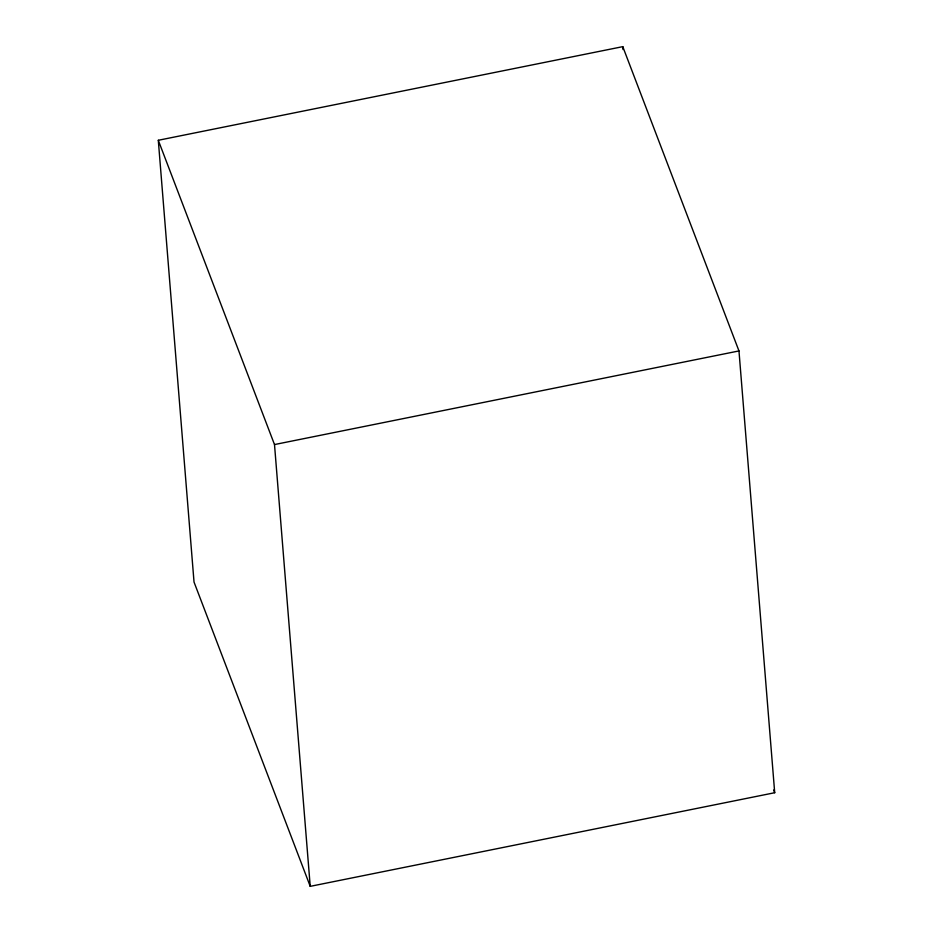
<?xml version="1.0" encoding="UTF-8"?>
<svg xmlns="http://www.w3.org/2000/svg" width="933" height="933" viewBox="0 0 933 933"><rect width="100%" height="100%" fill="white"/><g stroke="black" fill="none" stroke-linecap="round" stroke-linejoin="round"><path stroke-width="1.4" d="M158.295 140.277L622.778 46.65L738.971 350.936L774.705 792.723L310.223 886.35L194.029 582.064L158.295 140.277L274.5 444.563L310.223 886.35M274.5 444.563L738.971 350.936M773.667 790.006L774.705 792.723M622.778 46.65L623.011 49.542"/></g></svg>
